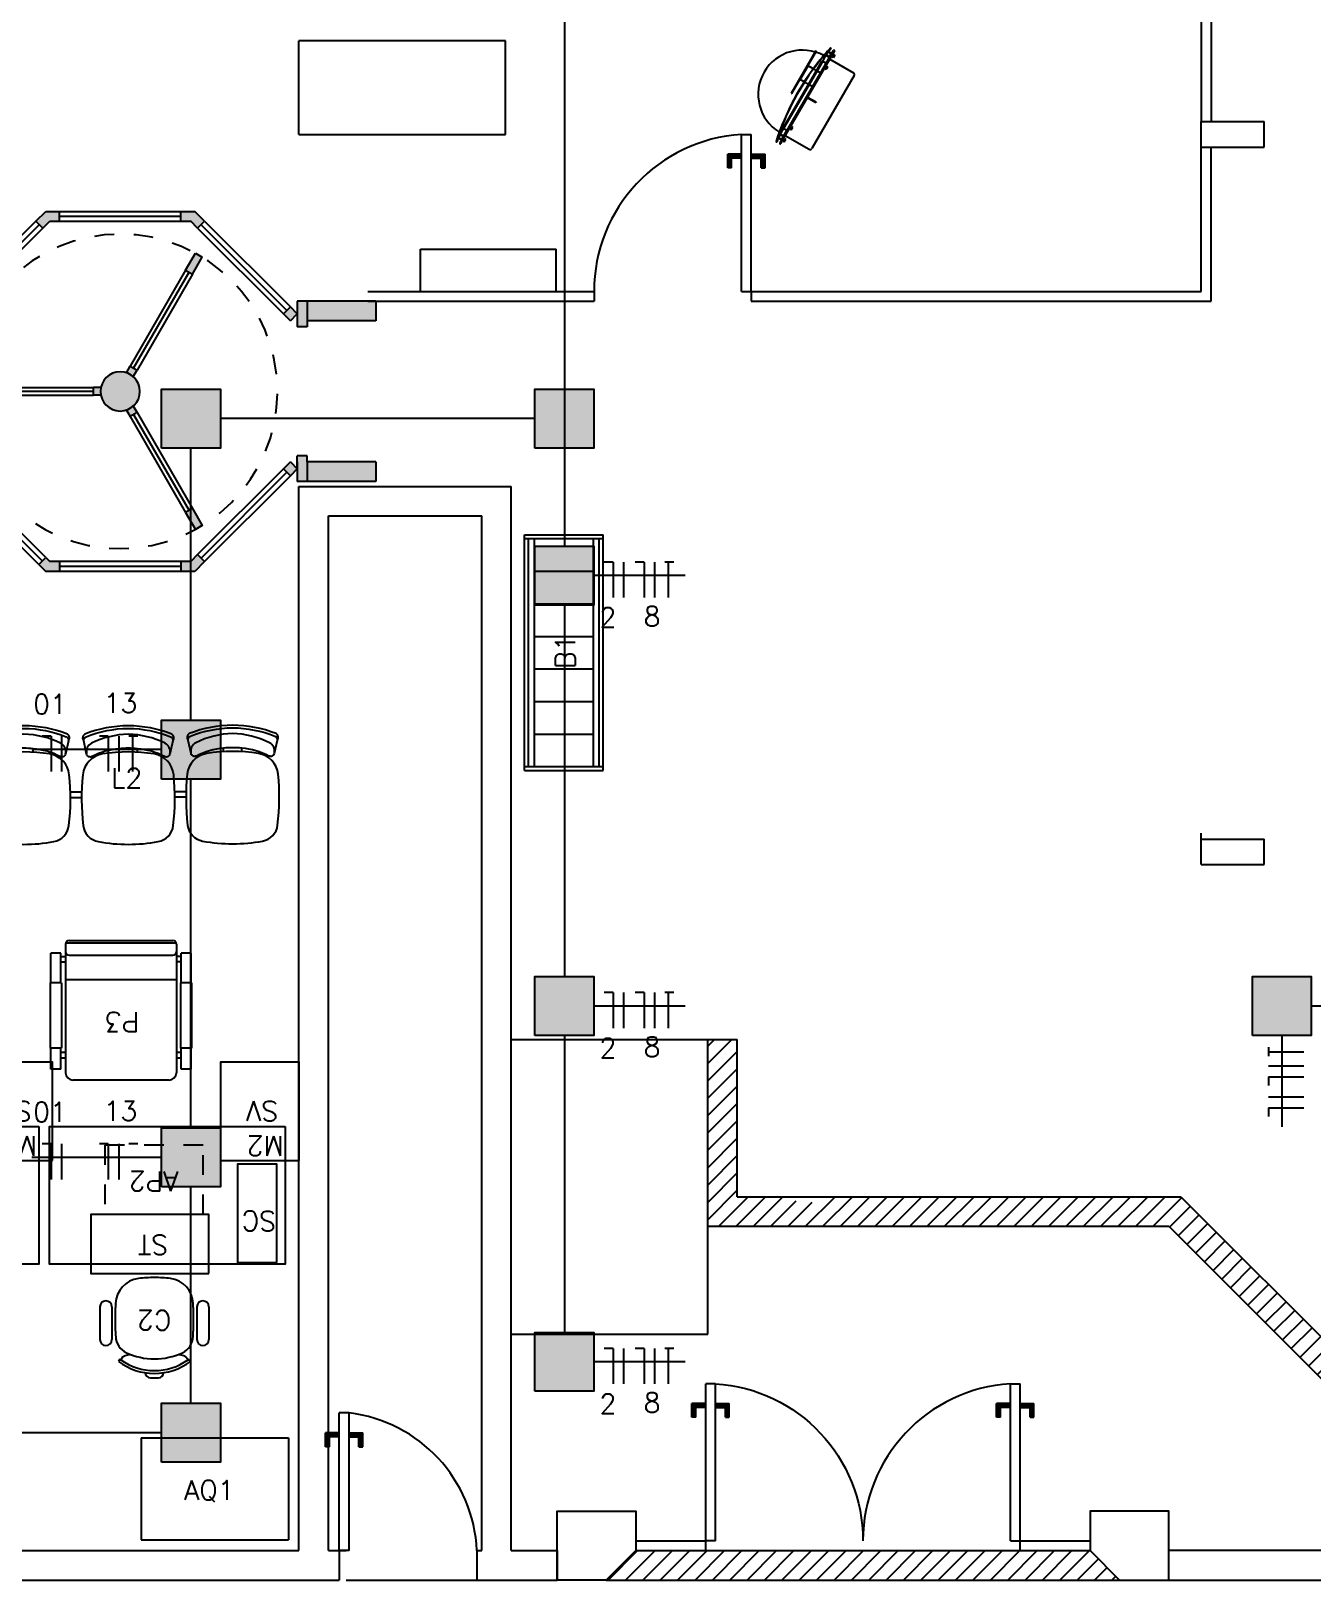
# Model space of a CAD drawing. Extents: x 16 to 124, y 36 to 90.
# Drawn here: x 48.22 to 54.74, y 68.79 to 76.67 of the extents above; entities that cross this region are included whole.
import ezdxf

# ---------------------------------------------------------------- set-up
doc = ezdxf.new("R2010")
doc.units = 0
doc.header["$LTSCALE"] = 0.02
doc.linetypes.add('HIDDEN', pattern=[0.375, 0.25, -0.125])
doc.layers.get('0').update_dxf_attribs({"linetype": 'CONTINUOUS'})
for name, color, linetype in [('ACESSORIOS', 6, 'CONTINUOUS'), ('BLOCOS', 1, 'CONTINUOUS'), ('CADEIRAS', 6, 'CONTINUOUS'), ('CAIXAS', 7, 'CONTINUOUS'), ('CANALETAS', 4, 'CONTINUOUS'), ('CODIGO', 6, 'CONTINUOUS'), ('DIVISORIA', 5, 'CONTINUOUS'), ('DIVTETO', 5, 'CONTINUOUS'), ('ESQUAD-SOLID', 6, 'CONTINUOUS'), ('ESQUADRIA', 1, 'CONTINUOUS'), ('ESQUADRIA-F', 6, 'CONTINUOUS'), ('ESQUADRIAS', 1, 'CONTINUOUS'), ('ESQUADRIAS-F', 2, 'CONTINUOUS'), ('ESQUADRIAS-G', 1, 'CONTINUOUS'), ('FIO-FASE', 1, 'CONTINUOUS'), ('MESAS', 1, 'CONTINUOUS'), ('PAREDES', 7, 'CONTINUOUS'), ('PELICULA', 252, 'CONTINUOUS'), ('PISO', 6, 'CONTINUOUS'), ('SINAL', 1, 'CONTINUOUS'), ('SUBPORTICO', 6, 'CONTINUOUS'), ('TEXTO', 7, 'CONTINUOUS')]:
    doc.layers.add(name, color=color, linetype=linetype)
doc.styles.add('ROMANS', font='simplex.shx')
pattern_1 = [(45, (29.790105, 74.28988), (-0.04419417, 0.04419417), [])]

# ---------------------------------------------------------------- blocks, each defined once
blk = doc.blocks.new('A$C05567B69')
at = {"layer": 'ESQUADRIAS-F'}
blk.add_arc((0.8, 0), 0.8, 93.58332, 180, dxfattribs=at)
at = {"layer": 'ESQUADRIAS-G'}
for p, q in [((0.75, 0), (0.75, 0.7984)), ((0.75, 0.7984), (0.8, 0.7984)), ((0.8, 0), (0.8, 0.7984)), ((0.68, 0.6284), (0.68, 0.6984)), ((0.75, 0.6984), (0.68, 0.6984)), ((0.7, 0.6284), (0.7, 0.6784)), ((0.75, 0.6784), (0.7, 0.6784)), ((0.8, 0.6984), (0.87, 0.6984)), ((0.8, 0.6784), (0.85, 0.6784)), ((0.85, 0.6284), (0.85, 0.6784)), ((0.87, 0.6284), (0.87, 0.6984)), ((0.7, 0.6284), (0.68, 0.6284)), ((0.85, 0.6284), (0.87, 0.6284)), ((0.75, 0), (0.8, 0))]:
    blk.add_line(p, q, dxfattribs=at)
for points in [[(0.68, 0.6984), (0.75, 0.6984), (0.7, 0.6784), (0.75, 0.6784)], [(0.68, 0.6284), (0.68, 0.6984), (0.7, 0.6284), (0.7, 0.6784)], [(0.8, 0.6984), (0.87, 0.6984), (0.8, 0.6784), (0.85, 0.6784)], [(0.85, 0.6284), (0.85, 0.6784), (0.87, 0.6284), (0.87, 0.6984)]]:
    blk.add_solid(points, dxfattribs=at)
blk = doc.blocks.new('PORTA-GIRA')
at = {"layer": 'ESQUAD-SOLID'}
h = blk.add_hatch(color=256, dxfattribs=at)
h.paths.add_polyline_path([(0.1, 2.1667), (0.0646, 2.2021), (0.0293, 2.1667), (0.0646, 2.1314)])
h.paths.add_polyline_path([(-0.3718, 1.695), (-0.4071, 1.7303), (-0.4571, 1.6803), (-0.4571, 1.6096), (-0.4071, 1.6096), (-0.4071, 1.6596)])
h.paths.add_polyline_path([(0.4786, 2.1008, 0.012502), (0.4386, 2.1008), (0.4386, 2.001), (0.4786, 2.001)])
h.paths.add_polyline_path([(0.8525, 2.2021), (0.8172, 2.1667), (0.8525, 2.1314), (0.8879, 2.1667)])
h.paths.add_polyline_path([(1.3743, 1.6803), (1.3389, 1.7157), (1.3036, 1.6803), (1.3243, 1.6596), (1.3243, 1.6096), (1.3743, 1.6096)])
h.paths.add_polyline_path([(1.3743, 0.9925), (1.3243, 0.9925), (1.3243, 0.9425), (1.2889, 0.9071), (1.3243, 0.8718), (1.3743, 0.9218)])
h.paths.add_polyline_path([(0.8525, 0.4707), (0.8172, 0.4354), (0.8525, 0.4), (0.8879, 0.4354)])
h.paths.add_polyline_path([(0.0646, 0.4707), (0.0293, 0.4354), (0.0646, 0.4), (0.1, 0.4354)])
h.paths.add_polyline_path([(-0.3718, 0.9071), (-0.4071, 0.9425), (-0.4071, 0.9925), (-0.4571, 0.9925), (-0.4571, 0.9218), (-0.4071, 0.8718)])
h.paths.add_polyline_path([(-0.1376, 0.9337), (-0.1576, 0.9684), (-0.244, 0.9185, 0.012502), (-0.224, 0.8838)])
h.paths.add_polyline_path([(1.0748, 0.9684), (1.0548, 0.9337), (1.1412, 0.8838, 0.012502), (1.1612, 0.9185)])
h.paths.add_polyline_path([(0.5586, 1.301, 1), (0.3586, 1.301, 1)])
h.paths.add_polyline_path([(0.1, 0.35), (0, 0.35), (0, 0), (0.1, 0)])
h.paths.add_polyline_path([(0.13, 0.4), (0.0646, 0.4), (0, 0.4), (0, 0.35), (0.1, 0.35), (0.13, 0.35)])
h.paths.add_polyline_path([(0.9172, 0.4), (0.8172, 0.4), (0.7872, 0.4), (0.7872, 0.35), (0.8172, 0.35), (0.9172, 0.35)])
h.paths.add_polyline_path([(0.9172, 0.35), (0.8172, 0.35), (0.8172, 0), (0.9172, 0)])
h.paths.add_polyline_path([(0.4786, 1.4376), (0.4386, 1.4376), (0.4386, 1.399, -0.101021), (0.4786, 1.399)])
h.paths.add_polyline_path([(0.5869, 1.2501), (0.5534, 1.2694, -0.101021), (0.5334, 1.2347), (0.5669, 1.2154)])
h.paths.add_polyline_path([(0.3637, 1.2694), (0.3303, 1.2501), (0.3503, 1.2154), (0.3837, 1.2347, -0.101021)])
at = {"layer": 'ESQUADRIA'}
for p, q in [((-0.3894, 1.7127), (0.047, 2.149)), ((0.0293, 2.1667), (0.0646, 2.2021)), ((0.0293, 2.1667), (0.0646, 2.1314)), ((0.0646, 2.2021), (0.1, 2.1667)), ((0.0646, 2.1314), (0.1, 2.1667)), ((0.8525, 2.2021), (0.8172, 2.1667)), ((0.8172, 2.1667), (0.8525, 2.1314)), ((0.8525, 2.2021), (0.8879, 2.1667)), ((0.8879, 2.1667), (0.8525, 2.1314)), ((1.3212, 1.698), (0.8702, 2.149)), ((0.4386, 2.001), (0.4386, 2.101)), ((0.4386, 2.101), (0.4786, 2.101)), ((0.4786, 2.001), (0.4786, 2.101)), ((0.4386, 2.001), (0.4786, 2.001)), ((0.4586, 1.4376), (0.4586, 2.001)), ((-0.4071, 1.7303), (-0.4571, 1.6803)), ((-0.4571, 1.6803), (-0.4571, 1.6096)), ((-0.4071, 1.7303), (-0.3718, 1.695)), ((-0.3718, 1.695), (-0.4071, 1.6596)), ((-0.4071, 1.6596), (-0.4071, 1.6096)), ((1.3389, 1.7157), (1.3036, 1.6803)), ((1.3036, 1.6803), (1.3243, 1.6596)), ((1.3243, 1.6096), (1.3243, 1.6596)), ((1.3389, 1.7157), (1.3743, 1.6803)), ((1.3743, 1.6096), (1.3743, 1.6803)), ((-0.4071, 1.6096), (-0.4571, 1.6096)), ((-0.4321, 1.6096), (-0.4321, 0.9925)), ((1.3243, 1.6096), (1.3743, 1.6096)), ((1.3493, 0.9925), (1.3493, 1.6096)), ((0.4786, 1.4376), (0.4386, 1.4376)), ((0.4386, 1.399), (0.4386, 1.4376)), ((0.4786, 1.399), (0.4786, 1.4376)), ((0.3637, 1.2694), (0.3303, 1.2501)), ((0.5534, 1.2694), (0.5869, 1.2501)), ((0.3403, 1.2327), (-0.1476, 0.951)), ((0.3303, 1.2501), (0.3503, 1.2154)), ((0.3837, 1.2347), (0.3503, 1.2154)), ((0.5334, 1.2347), (0.5669, 1.2154)), ((0.5669, 1.2154), (0.5869, 1.2501)), ((0.5769, 1.2327), (1.0648, 0.951)), ((-0.4571, 0.9925), (-0.4571, 0.9218)), ((-0.4071, 0.9925), (-0.4571, 0.9925)), ((-0.4071, 0.9925), (-0.4071, 0.9425)), ((-0.1576, 0.9684), (-0.2442, 0.9184)), ((-0.1576, 0.9684), (-0.1376, 0.9337)), ((1.0548, 0.9337), (1.0748, 0.9684)), ((1.0748, 0.9684), (1.1614, 0.9184)), ((1.3243, 0.9425), (1.3243, 0.9925)), ((1.3243, 0.9925), (1.3743, 0.9925)), ((1.3743, 0.9218), (1.3743, 0.9925)), ((-0.4071, 0.8718), (-0.4571, 0.9218)), ((-0.3718, 0.9071), (-0.4071, 0.9425)), ((-0.3718, 0.9071), (-0.4071, 0.8718)), ((-0.3894, 0.8894), (0.047, 0.453)), ((-0.2442, 0.9184), (-0.2242, 0.8837)), ((-0.1376, 0.9337), (-0.2242, 0.8837)), ((0.8702, 0.453), (1.3066, 0.8894)), ((1.0548, 0.9337), (1.1414, 0.8837)), ((1.1414, 0.8837), (1.1614, 0.9184)), ((1.2889, 0.9071), (1.3243, 0.9425)), ((1.2889, 0.9071), (1.3243, 0.8718)), ((1.3243, 0.8718), (1.3743, 0.9218)), ((0, 0), (0, 0.4)), ((0, 0.4), (0.1, 0.4)), ((0.0646, 0.4707), (0.0293, 0.4354)), ((0.0646, 0.4), (0.0293, 0.4354)), ((0.1, 0.4354), (0.0646, 0.4707)), ((0.1, 0.4354), (0.0646, 0.4)), ((0.0646, 0.4), (0.13, 0.4)), ((0.13, 0.35), (0.13, 0.4)), ((0.7872, 0.35), (0.7872, 0.4)), ((0.8525, 0.4), (0.7872, 0.4)), ((0.8172, 0.4354), (0.8525, 0.4707)), ((0.8172, 0.4354), (0.8525, 0.4)), ((0.8172, 0.4), (0.9172, 0.4)), ((0.8525, 0.4707), (0.8879, 0.4354)), ((0.8525, 0.4), (0.8879, 0.4354)), ((0.9172, 0), (0.9172, 0.4)), ((0, 0.35), (0.1, 0.35)), ((0.1, 0), (0.1, 0.35)), ((0.1, 0.35), (0.13, 0.35)), ((0.8172, 0.35), (0.7872, 0.35)), ((0.8172, 0), (0.8172, 0.35)), ((0.8172, 0.35), (0.9172, 0.35)), ((0, 0), (0.1, 0)), ((0.8172, 0), (0.9172, 0))]:
    blk.add_line(p, q, dxfattribs=at)
blk.add_circle((0.4586, 1.301), 0.1, dxfattribs=at)
at = {"layer": 'ESQUADRIA-F'}
for p, q in [((-0.4071, 1.7303), (0.0293, 2.1667)), ((-0.3718, 1.695), (0.0646, 2.1314)), ((1.3036, 1.6803), (0.8525, 2.1314)), ((1.3389, 1.7157), (0.8879, 2.1667)), ((0.4386, 2.001), (0.4386, 1.4376)), ((0.4786, 2.001), (0.4786, 1.4376)), ((-0.4571, 1.6096), (-0.4571, 0.9925)), ((-0.4071, 1.6096), (-0.4071, 0.9925)), ((1.3243, 0.9925), (1.3243, 1.6096)), ((1.3743, 0.9925), (1.3743, 1.6096)), ((-0.1576, 0.9684), (0.3303, 1.2501)), ((-0.1376, 0.9337), (0.3503, 1.2154)), ((0.5669, 1.2154), (1.0548, 0.9337)), ((0.5869, 1.2501), (1.0748, 0.9684)), ((-0.4071, 0.8718), (0.0293, 0.4354)), ((-0.3718, 0.9071), (0.0646, 0.4707)), ((0.8525, 0.4707), (1.2889, 0.9071)), ((0.8879, 0.4354), (1.3243, 0.8718))]:
    blk.add_line(p, q, dxfattribs=at)
at = {"layer": 'PISO', "linetype": 'HIDDEN'}
blk.add_circle((0.4586, 1.301), 0.8, dxfattribs=at)
blk = doc.blocks.new('A$C7B783AE8')
at = {"layer": 'ESQUADRIAS-F'}
blk.add_arc((-0.0332, 0.7376), 0.7384, 272.57372, 353.18409, dxfattribs=at)
at = {"layer": 'ESQUADRIAS-G'}
for p, q in [((0.5284, 0.75), (0.5284, 0.77)), ((0.5284, 0.77), (0.5984, 0.77)), ((0.5284, 0.75), (0.5784, 0.75)), ((0.5784, 0.7), (0.5784, 0.75)), ((0.5984, 0.7), (0.5984, 0.77)), ((0, 0.7), (0.7, 0.7)), ((0, 0.65), (0, 0.7)), ((0, 0.65), (0.7, 0.65)), ((0.5784, 0.65), (0.5784, 0.6)), ((0.5984, 0.65), (0.5984, 0.58)), ((0.7, 0.65), (0.7, 0.7)), ((0.5284, 0.6), (0.5784, 0.6)), ((0.5284, 0.6), (0.5284, 0.58)), ((0.5284, 0.58), (0.5984, 0.58))]:
    blk.add_line(p, q, dxfattribs=at)
for points in [[(0.5284, 0.75), (0.5784, 0.75), (0.5284, 0.77), (0.5984, 0.77)], [(0.5984, 0.7), (0.5984, 0.77), (0.5784, 0.7), (0.5784, 0.75)], [(0.5984, 0.58), (0.5984, 0.65), (0.5784, 0.6), (0.5784, 0.65)], [(0.5284, 0.58), (0.5984, 0.58), (0.5284, 0.6), (0.5784, 0.6)]]:
    blk.add_solid(points, dxfattribs=at)
blk = doc.blocks.new('M2')
at = {"layer": 'MESAS'}
blk.add_lwpolyline([(0, 0), (0, 0.7), (1.2, 0.7), (1.2, 0)], close=True, dxfattribs=at)
at = {"layer": 'CODIGO', "style": 'ROMANS'}
blk.add_text('M2', height=0.1, dxfattribs=at).set_placement((0.0072, 0.0501))
blk = doc.blocks.new('C2')
at = {"layer": 'CADEIRAS'}
for p, q in [((-0.1982, -0.0915), (-0.2039, -0.084)), ((-0.1822, -0.1051), (-0.1916, -0.0924)), ((0.141, -0.1051), (0.1505, -0.0924)), ((0.1571, -0.0915), (0.1627, -0.084)), ((-0.2978, -0.3612), (-0.2978, -0.1947)), ((-0.2367, -0.3612), (-0.2367, -0.1947)), ((0.1956, -0.3612), (0.1956, -0.1947)), ((0.2567, -0.3612), (0.2567, -0.1947)), ((-0.218, -0.3574), (-0.218, -0.237)), ((0.1768, -0.237), (0.1768, -0.3574))]:
    blk.add_line(p, q, dxfattribs=at)
for centre, radius, start, end in [((-0.0206, -0.3284), 0.329, 86.41668, 93.58332), ((-0.0206, -0.3284), 0.3055, 53.1301, 126.8699), ((-0.0206, -0.3284), 0.2914, 54.0396, 125.9604), ((-0.0394, -0.0281), 0.0282, 93.58332, 176.62809), ((-0.0018, -0.0281), 0.0282, 3.37191, 86.41668), ((-0.1236, -0.2134), 0.094, 114.93883, 178.30739), ((-0.1944, -0.0887), 0.0047, 216.8699, 305.9604), ((-0.1458, -0.0545), 0.0623, 234.34051, 285.73963), ((-0.0206, -0.435), 0.3384, 90, 114.93883), ((-0.0206, -0.435), 0.3384, 65.06117, 90), ((0.1047, -0.0545), 0.0623, 254.26037, 305.65949), ((0.0825, -0.2134), 0.094, 1.69261, 65.06117), ((0.1533, -0.0887), 0.0047, 234.0396, 323.1301), ((-0.2672, -0.1947), 0.0306, 0, 180), ((0.675, -0.237), 0.893, 178.30739, 180), ((-0.7162, -0.237), 0.893, 0, 1.69261), ((0.2261, -0.1947), 0.0306, 0, 180), ((-0.2672, -0.3612), 0.0306, 180, 0), ((0.487, -0.3574), 0.705, 180, 181.72928), ((-0.0861, -0.3747), 0.1316, 181.72928, 263.15503), ((0.045, -0.3747), 0.1316, 276.84497, 358.27072), ((-0.5282, -0.3574), 0.705, 358.27072, 360), ((0.2261, -0.3612), 0.0306, 180, 0), ((-0.0206, 0.1713), 0.6815, 263.15503, 270), ((-0.0206, 0.1713), 0.6815, 270, 276.84497)]:
    blk.add_arc(centre, radius, start, end, dxfattribs=at)
at = {"layer": 'CODIGO', "style": 'ROMANS'}
blk.add_text('C2', height=0.1, dxfattribs=at).set_placement((-0.1076, -0.3426))
blk = doc.blocks.new('AQ1')
at = {"layer": 'MESAS'}
for p, q in [((0, 0), (0, -0.52)), ((0, 0), (0.75, 0)), ((0.75, 0), (0.75, -0.52)), ((0, -0.52), (0.75, -0.52))]:
    blk.add_line(p, q, dxfattribs=at)
at = {"layer": 'CODIGO', "style": 'ROMANS'}
blk.add_text('AQ1', height=0.1, dxfattribs=at).set_placement((0.2189, -0.3171))
blk = doc.blocks.new('P3')
at = {"layer": 'CADEIRAS'}
for p, q in [((0, 0), (0, -0.1057)), ((0, 0), (0.0517, 0)), ((0.0517, 0), (0.0517, -0.1057)), ((0.0752, -0.6353), (0.0752, 0.0183)), ((0.1128, 0.0559), (0.6016, 0.0559)), ((0.6392, -0.6353), (0.6392, 0.0183)), ((0.6627, 0), (0.7144, 0)), ((0.6627, 0), (0.6627, -0.1057)), ((0.7144, 0), (0.7144, -0.1057)), ((0.0517, -0.0557), (0.0752, -0.0557)), ((0.6392, -0.0557), (0.6627, -0.0557)), ((-0.0023, -0.4387), (-0.0023, -0.1057)), ((-0.0023, -0.1057), (0.054, -0.1057)), ((0.0517, -0.0839), (0.0752, -0.0839)), ((0.054, -0.4387), (0.054, -0.1057)), ((0.6392, -0.0839), (0.6627, -0.0839)), ((0.6604, -0.1057), (0.7167, -0.1057)), ((0.6604, -0.4387), (0.6604, -0.1057)), ((0.7167, -0.4387), (0.7167, -0.1057)), ((-0.0023, -0.4387), (0.054, -0.4387)), ((0, -0.4387), (0, -0.5891)), ((0.0517, -0.4387), (0.0517, -0.5891)), ((0.0752, -0.4545), (0.6392, -0.4545)), ((0.6604, -0.4387), (0.7167, -0.4387)), ((0.6627, -0.4387), (0.6627, -0.5891)), ((0.7144, -0.4387), (0.7144, -0.5891)), ((0.0517, -0.5448), (0.0752, -0.5448)), ((0.6627, -0.5448), (0.6392, -0.5448)), ((0, -0.5891), (0.0517, -0.5891)), ((0.0517, -0.573), (0.0752, -0.573)), ((0.6204, -0.5792), (0.094, -0.5792)), ((0.6627, -0.573), (0.6392, -0.573)), ((0.6627, -0.5891), (0.7144, -0.5891)), ((0.6381, -0.6416), (0.0763, -0.6416)), ((0.6204, -0.6541), (0.094, -0.6541))]:
    blk.add_line(p, q, dxfattribs=at)
for centre, radius, start, end in [((0.1128, 0.0183), 0.0376, 90, 180), ((0.6016, 0.0183), 0.0376, 0, 90), ((0.094, -0.598), 0.0188, 90, 180), ((0.6204, -0.598), 0.0188, 0, 90), ((0.094, -0.6353), 0.0188, 180, 270), ((0.6204, -0.6353), 0.0188, 270, 0)]:
    blk.add_arc(centre, radius, start, end, dxfattribs=at)
at = {"layer": 'CODIGO', "style": 'ROMANS'}
blk.add_text('P3', height=0.1, dxfattribs=at).set_placement((0.2635, -0.2902))
blk = doc.blocks.new('ST')
at = {"layer": 'ACESSORIOS'}
blk.add_lwpolyline([(0, 0), (0, -0.3), (0.6, -0.3), (0.6, 0)], close=True, dxfattribs=at)
at = {"layer": 'CODIGO', "style": 'ROMANS'}
blk.add_text('ST', height=0.1, dxfattribs=at).set_placement((0.2067, -0.1973))
blk = doc.blocks.new('AP2')
at = {"layer": 'ACESSORIOS', "linetype": 'HIDDEN'}
blk.add_lwpolyline([(0, 0), (0, -0.35), (0.5, -0.35), (0.5, 0)], close=True, dxfattribs=at)
at = {"layer": 'CODIGO', "style": 'ROMANS'}
blk.add_text('AP2', height=0.1, dxfattribs=at).set_placement((0.1246, -0.2173))
blk = doc.blocks.new('SV')
at = {"layer": 'ACESSORIOS'}
blk.add_lwpolyline([(0, 0), (0, -0.5), (0.4, -0.5), (0.4, 0)], close=True, dxfattribs=at)
at = {"layer": 'CODIGO', "style": 'ROMANS'}
blk.add_text('SV', height=0.1, dxfattribs=at).set_placement((0.107, -0.3031))
blk = doc.blocks.new('SC')
at = {"layer": 'ACESSORIOS'}
blk.add_lwpolyline([(0, 0), (0, -0.5), (0.2, -0.5), (0.2, 0)], close=True, dxfattribs=at)
at = {"layer": 'CODIGO', "style": 'ROMANS'}
blk.add_text('SC', height=0.1, dxfattribs=at).set_placement((0.0035, -0.2615))
blk = doc.blocks.new('A$C33302E0F')
at = {"layer": 'CADEIRAS'}
for p, q in [((1.247, 0.4578), (1.247, 0.4757)), ((1.341, 0.4578), (1.341, 0.4757)), ((0.1848, 0.4548), (0.1848, 0.4727)), ((0.2788, 0.4548), (0.2788, 0.4727)), ((0.7159, 0.4548), (0.7159, 0.4727)), ((0.8099, 0.4548), (0.8099, 0.4727)), ((0.4682, 0.2529), (0.5265, 0.2529)), ((0.4682, 0.2529), (0.4779, 0.2529)), ((0.9994, 0.2559), (1.0576, 0.2559)), ((0.4692, 0.2247), (0.5256, 0.2247)), ((1.0003, 0.2277), (1.0567, 0.2277))]:
    blk.add_line(p, q, dxfattribs=at)
for points in [[(0.4584, 0.5138, 0.481357), (0.4531, 0.5465, 0.097119), (0.2318, 0.5891, 0.097119), (0.0105, 0.5465, 0.481357), (0.0052, 0.5138)], [(0.1848, 0.4727, 0.100785), (0.0473, 0.4327, -0.49505), (0.0202, 0.4453), (0.0055, 0.5121, -0.365963), (0.0168, 0.5335, -0.0944), (0.2318, 0.5761, -0.0944), (0.4468, 0.5335, -0.365963), (0.4581, 0.5121), (0.4434, 0.4453, -0.49505), (0.4163, 0.4327, 0.100785), (0.2788, 0.4727, 0.100785)], [(0.9895, 0.5138, 0.481357), (0.9842, 0.5465, 0.097119), (0.7629, 0.5891, 0.097119), (0.5417, 0.5465, 0.481357), (0.5363, 0.5138)], [(0.7159, 0.4727, 0.100785), (0.5784, 0.4327, -0.49505), (0.5513, 0.4453), (0.5366, 0.5121, -0.365963), (0.548, 0.5335, -0.0944), (0.7629, 0.5761, -0.0944), (0.9779, 0.5335, -0.365963), (0.9892, 0.5121), (0.9746, 0.4453, -0.49505), (0.9475, 0.4327, 0.100785), (0.8099, 0.4727, 0.100785)], [(1.5206, 0.5168, 0.481357), (1.5153, 0.5495, 0.097119), (1.294, 0.5921, 0.097119), (1.0728, 0.5495, 0.481357), (1.0675, 0.5168)], [(1.247, 0.4757, 0.100785), (1.1095, 0.4357, -0.49505), (1.0824, 0.4483), (1.0677, 0.5151, -0.365963), (1.0791, 0.5365, -0.0944), (1.294, 0.5791, -0.0944), (1.509, 0.5365, -0.365963), (1.5203, 0.5151), (1.5057, 0.4483, -0.49505), (1.4786, 0.4357, 0.100785), (1.341, 0.4757, 0.100785)], [(0.444, 0.448, 0.344642), (0.419, 0.5003, 0.1068), (0.2318, 0.5474, 0.1068), (0.0446, 0.5003, 0.344642), (0.0196, 0.448)], [(0.9752, 0.448, 0.344642), (0.9501, 0.5003, 0.1068), (0.7629, 0.5474, 0.1068), (0.5758, 0.5003, 0.344642), (0.5507, 0.448)], [(1.5063, 0.451, 0.344642), (1.4812, 0.5032, 0.1068), (1.294, 0.5504, 0.1068), (1.1069, 0.5032, 0.344642), (1.0818, 0.451)]]:
    blk.add_lwpolyline(points, format="xyb", dxfattribs=at)
for points in [[(0.1008, 0.4459, 0.340817), (0.0005, 0.3401, 0.05523), (0.0028, 0.0813, 0.328643), (0.0792, 0, 0.09095), (0.3844, 0, 0.328643), (0.4608, 0.0813, 0.05523), (0.4631, 0.3401, 0.340817), (0.3628, 0.4459, 0.077917)], [(0.6319, 0.4459, 0.340817), (0.5316, 0.3401, 0.05523), (0.5339, 0.0813, 0.328643), (0.6103, 0, 0.09095), (0.9156, 0, 0.328643), (0.9919, 0.0813, 0.05523), (0.9942, 0.3401, 0.340817), (0.894, 0.4459, 0.077917)], [(1.163, 0.4489, 0.340817), (1.0627, 0.343, 0.05523), (1.065, 0.0843, 0.328643), (1.1414, 0.003, 0.09095), (1.4467, 0.003, 0.328643), (1.523, 0.0843, 0.05523), (1.5254, 0.343, 0.340817), (1.4251, 0.4489, 0.077917)]]:
    blk.add_lwpolyline(points, format="xyb", close=True, dxfattribs=at)
for centre in [(0.2318, -0.0397), (0.7629, -0.0397), (1.294, -0.0367)]:
    blk.add_arc(centre, 0.5146, 84.75947, 95.24053, dxfattribs=at)
at = {"layer": 'CODIGO', "style": 'ROMANS'}
blk.add_text('L2', height=0.1, dxfattribs=at).set_placement((0.6757, 0.2737))
blk = doc.blocks.new('B1')
at = {"layer": 'MESAS'}
for p, q in [((-0.02, 0), (1.18, 0)), ((-0.02, 0), (-0.02, -0.4)), ((0, 0), (0, -0.4)), ((0, -0.02), (1.16, -0.02)), ((0, -0.05), (1.16, -0.05)), ((0.1657, -0.05), (0.1657, -0.35)), ((0.3314, -0.05), (0.3314, -0.35)), ((0.4971, -0.05), (0.4971, -0.35)), ((0.6629, -0.05), (0.6629, -0.35)), ((0.8286, -0.05), (0.8286, -0.35)), ((0.9943, -0.05), (0.9943, -0.35)), ((1.16, 0), (1.16, -0.4)), ((1.18, 0), (1.18, -0.4)), ((0, -0.35), (1.16, -0.35)), ((0, -0.38), (1.16, -0.38)), ((-0.02, -0.4), (1.18, -0.4))]:
    blk.add_line(p, q, dxfattribs=at)
at = {"layer": 'CODIGO', "style": 'ROMANS'}
blk.add_text('B1', height=0.1, dxfattribs=at).set_placement((0.497, -0.2579))
blk = doc.blocks.new('A$C1F7A7F6D')
at = {"layer": 'SINAL'}
for p, q in [((0.0507, 0.2549), (0.0507, 0.3949)), ((0.0607, 0.4049), (0.4907, 0.4049)), ((0.5007, 0.2549), (0.5007, 0.3949)), ((0.0232, 0.2504), (0.0029, 0.2504)), ((0.0032, 0.2549), (0.5484, 0.2549)), ((0.0032, 0.2519), (0.0032, 0.2534)), ((0.0032, 0.2534), (0.5482, 0.2534)), ((0.0411, 0.2519), (0.0032, 0.2519)), ((0.0207, 0.2669), (0.0357, 0.2669)), ((0.0207, 0.2669), (0.0207, 0.2629)), ((0.0207, 0.2629), (0.0357, 0.2629)), ((0.0207, 0.2589), (0.0207, 0.2549)), ((0.0207, 0.2589), (0.0357, 0.2589)), ((0.0207, 0.2549), (0.0357, 0.2549)), ((0.0223, 0.2483), (0.0223, 0.2303)), ((0.0232, 0.2504), (0.0232, 0.2519)), ((0.0413, 0.2493), (0.0233, 0.2493)), ((0.0413, 0.2483), (0.0233, 0.2483)), ((0.0233, 0.2483), (0.0233, 0.2303)), ((0.0257, 0.251), (0.025, 0.2519)), ((0.0257, 0.2629), (0.0257, 0.2589)), ((0.0257, 0.2519), (0.0257, 0.2504)), ((0.0257, 0.2504), (0.0307, 0.2504)), ((0.0307, 0.2629), (0.0307, 0.2589)), ((0.0307, 0.2519), (0.0307, 0.2504)), ((0.0307, 0.251), (0.0315, 0.2519)), ((0.0357, 0.2669), (0.0357, 0.2629)), ((0.0357, 0.2589), (0.0357, 0.2549)), ((0.0426, 0.2493), (0.0413, 0.2493)), ((0.0413, 0.2483), (0.0413, 0.2303)), ((0.0423, 0.2483), (0.0423, 0.2303)), ((0.0441, 0.2504), (0.0426, 0.2504)), ((0.0426, 0.2247), (0.0426, 0.2504)), ((0.0426, 0.2293), (0.0426, 0.2504)), ((0.0441, 0.2244), (0.0441, 0.2504)), ((0.0777, 0.2493), (0.0441, 0.2493)), ((0.0507, 0.2493), (0.0507, 0.2534)), ((0.0777, 0.2263), (0.0777, 0.2523)), ((0.0957, 0.2523), (0.0777, 0.2523)), ((0.0777, 0.2493), (0.4737, 0.2493)), ((0.0907, 0.2669), (0.1057, 0.2669)), ((0.0907, 0.2669), (0.0907, 0.2629)), ((0.0907, 0.2629), (0.1057, 0.2629)), ((0.0907, 0.2589), (0.0907, 0.2549)), ((0.0907, 0.2589), (0.1057, 0.2589)), ((0.0907, 0.2549), (0.1057, 0.2549)), ((0.0957, 0.2525), (0.0949, 0.2534)), ((0.0957, 0.2629), (0.0957, 0.2589)), ((0.0957, 0.2534), (0.0957, 0.2504)), ((0.0957, 0.2504), (0.1007, 0.2504)), ((0.1007, 0.2629), (0.1007, 0.2589)), ((0.1007, 0.2534), (0.1007, 0.2504)), ((0.1007, 0.2525), (0.1015, 0.2534)), ((0.4506, 0.2523), (0.1007, 0.2523)), ((0.1057, 0.2669), (0.1057, 0.2629)), ((0.1057, 0.2589), (0.1057, 0.2549)), ((0.2742, 0.3049), (0.2772, 0.3049)), ((0.2742, 0.2549), (0.2742, 0.3049)), ((0.2772, 0.2549), (0.2772, 0.3049)), ((0.4456, 0.2669), (0.4456, 0.2629)), ((0.4606, 0.2669), (0.4456, 0.2669)), ((0.4606, 0.2629), (0.4456, 0.2629)), ((0.4456, 0.2589), (0.4456, 0.2549)), ((0.4606, 0.2589), (0.4456, 0.2589)), ((0.4606, 0.2549), (0.4456, 0.2549)), ((0.4506, 0.2525), (0.4499, 0.2534)), ((0.4506, 0.2629), (0.4506, 0.2589)), ((0.4506, 0.2534), (0.4506, 0.2504)), ((0.4556, 0.2504), (0.4506, 0.2504)), ((0.4556, 0.2629), (0.4556, 0.2589)), ((0.4556, 0.2525), (0.4564, 0.2534)), ((0.4556, 0.2534), (0.4556, 0.2504)), ((0.4737, 0.2523), (0.4556, 0.2523)), ((0.4606, 0.2669), (0.4606, 0.2629)), ((0.4606, 0.2589), (0.4606, 0.2549)), ((0.4737, 0.2263), (0.4737, 0.2523)), ((0.5072, 0.2493), (0.4737, 0.2493)), ((0.5007, 0.2493), (0.5007, 0.2534)), ((0.5072, 0.2504), (0.5087, 0.2504)), ((0.5072, 0.2244), (0.5072, 0.2504)), ((0.5087, 0.2247), (0.5087, 0.2504)), ((0.5087, 0.2293), (0.5087, 0.2504)), ((0.5101, 0.2493), (0.5087, 0.2493)), ((0.5091, 0.2483), (0.5091, 0.2303)), ((0.5101, 0.2493), (0.5281, 0.2493)), ((0.5101, 0.2483), (0.5281, 0.2483)), ((0.5101, 0.2483), (0.5101, 0.2303)), ((0.5102, 0.2519), (0.5482, 0.2519)), ((0.5306, 0.2669), (0.5156, 0.2669)), ((0.5156, 0.2669), (0.5156, 0.2629)), ((0.5306, 0.2629), (0.5156, 0.2629)), ((0.5156, 0.2589), (0.5156, 0.2549)), ((0.5306, 0.2589), (0.5156, 0.2589)), ((0.5306, 0.2549), (0.5156, 0.2549)), ((0.5206, 0.251), (0.5198, 0.2519)), ((0.5206, 0.2629), (0.5206, 0.2589)), ((0.5206, 0.2519), (0.5206, 0.2504)), ((0.5256, 0.2504), (0.5206, 0.2504)), ((0.5256, 0.2629), (0.5256, 0.2589)), ((0.5256, 0.251), (0.5264, 0.2519)), ((0.5256, 0.2519), (0.5256, 0.2504)), ((0.5281, 0.2483), (0.5281, 0.2303)), ((0.5282, 0.2504), (0.5282, 0.2519)), ((0.5282, 0.2504), (0.5484, 0.2504)), ((0.5291, 0.2483), (0.5291, 0.2303)), ((0.5306, 0.2669), (0.5306, 0.2629)), ((0.5306, 0.2589), (0.5306, 0.2549)), ((0.5482, 0.2519), (0.5482, 0.2534)), ((0.002, 0.2329), (0.0017, 0.2315)), ((0.0219, 0.2302), (0.0216, 0.2288)), ((0.0413, 0.2303), (0.0233, 0.2303)), ((0.0413, 0.2293), (0.0233, 0.2293)), ((0.0426, 0.2293), (0.0413, 0.2293)), ((0.0441, 0.2293), (0.0426, 0.2293)), ((0.0777, 0.2293), (0.0441, 0.2293)), ((0.0507, 0.225), (0.0507, 0.2293)), ((0.0507, 0.1749), (0.3007, 0.1749)), ((0.0507, 0.1734), (0.0507, 0.1749)), ((0.0507, 0.1734), (0.3007, 0.1734)), ((0.0777, 0.2293), (0.4737, 0.2293)), ((0.4737, 0.2263), (0.0777, 0.2263)), ((0.1357, 0.1992), (0.1357, 0.2263)), ((0.1357, 0.1749), (0.1357, 0.1992)), ((0.2157, 0.1769), (0.1357, 0.1769)), ((0.2157, 0.1992), (0.2157, 0.2263)), ((0.2157, 0.1749), (0.2157, 0.1992)), ((0.3007, 0.1734), (0.3007, 0.1749)), ((0.5072, 0.2293), (0.4737, 0.2293)), ((0.5007, 0.225), (0.5007, 0.2293)), ((0.5101, 0.2293), (0.5087, 0.2293)), ((0.5101, 0.2303), (0.5281, 0.2303)), ((0.5101, 0.2293), (0.5281, 0.2293)), ((0.5294, 0.2302), (0.5298, 0.2288)), ((0.5493, 0.2329), (0.5496, 0.2315))]:
    blk.add_line(p, q, dxfattribs=at)
at = {"layer": 'SINAL', "linetype": 'Continuous'}
for p, q in [((0.1357, 0.2263), (0.1357, 0.2493)), ((0.2157, 0.2263), (0.2157, 0.2493))]:
    blk.add_line(p, q, dxfattribs=at)
at = {"layer": 'SINAL'}
for centre, radius, start, end in [((0.0607, 0.3949), 0.01, 90, 180), ((0.4907, 0.3949), 0.01, 360, 90), ((0.0029, 0.2527), 0.00225, 90, 270), ((0.0233, 0.2483), 0.001, 90, 180), ((0.0411, 0.2504), 0.003, 0, 90), ((0.0411, 0.2504), 0.0015, 0, 90), ((0.0413, 0.2483), 0.001, 0, 90), ((0.5102, 0.2504), 0.003, 90, 180), ((0.5102, 0.2504), 0.0015, 90, 180), ((0.5101, 0.2483), 0.001, 90, 180), ((0.5281, 0.2483), 0.001, 0, 90), ((0.5484, 0.2527), 0.00225, 270, 90), ((0.0022, 0.2321), 0.00228, 87.22519, 247.84309), ((0.2753, 1.4722), 1.2722, 257.5301, 261.56597), ((0.2753, 1.4722), 1.2707, 257.5301, 261.55595), ((0.2761, 1.4722), 1.2692, 257.53008, 259.39915), ((0.2761, 1.4722), 1.2677, 257.53008, 258.434), ((0.0233, 0.2303), 0.001, 180, 270), ((0.0413, 0.2303), 0.001, 270, 360), ((0.0426, 0.2244), 0.0015, 259.46803, 0), ((0.2757, 0.225), 0.225, 180, 180.89106), ((0.2757, 0.225), 0.225, 181.28053, 358.75674), ((0.2753, 1.4722), 1.2707, 261.55595, 282.4699), ((0.2753, 1.4722), 1.2722, 261.56597, 282.4699), ((0.2757, 0.225), 0.225, 359.1462, 360), ((0.5087, 0.2244), 0.0015, 180, 245.32932), ((0.2753, 1.4722), 1.2692, 280.60085, 282.46992), ((0.5101, 0.2303), 0.001, 180, 270), ((0.5281, 0.2303), 0.001, 270, 0), ((0.2753, 1.4722), 1.2677, 281.566, 282.46992), ((0.5491, 0.2321), 0.00228, 292.15691, 92.77481)]:
    blk.add_arc(centre, radius, start, end, dxfattribs=at)

msp = doc.modelspace()

# ---------------------------------------------------------------- hatches: boundary and pattern name
at = {"layer": 'CAIXAS'}
for color, points in [(5, [(49.18662, 74.54796), (49.18662, 74.84796), (48.88662, 74.84796), (48.88662, 74.54796)]), (5, [(51.08662, 74.54796), (51.08662, 74.84796), (50.78662, 74.84796), (50.78662, 74.54796)]), (4, [(51.08662, 73.74894), (51.08662, 74.04894), (50.78662, 74.04894), (50.78662, 73.74894)]), (4, [(49.18662, 72.86394), (49.18662, 73.16394), (48.88662, 73.16394), (48.88662, 72.86394)]), (4, [(51.08662, 71.55876), (51.08662, 71.85876), (50.78662, 71.85876), (50.78662, 71.55876)]), (4, [(54.73662, 71.55876), (54.73662, 71.85876), (54.43662, 71.85876), (54.43662, 71.55876)]), (4, [(49.18662, 70.78894), (49.18662, 71.08894), (48.88662, 71.08894), (48.88662, 70.78894)]), (4, [(51.08662, 69.74894), (51.08662, 70.04894), (50.78662, 70.04894), (50.78662, 69.74894)]), (4, [(51.08662, 69.74894), (51.08662, 70.04894), (50.78662, 70.04894), (50.78662, 69.74894)]), (5, [(49.18662, 69.38894), (49.18662, 69.68894), (48.88662, 69.68894), (48.88662, 69.38894)])]:
    msp.add_hatch(color=color, dxfattribs=at).paths.add_polyline_path(points)
at = {"layer": 'PELICULA'}
h = msp.add_hatch(dxfattribs=at)
h.set_pattern_fill('ANSI31', color=256, scale=0.5, style=0)
h.set_pattern_definition(pattern_1)
h.paths.add_polyline_path([(52.8926, 70.73894), (52.8926, 70.58894), (54.01154, 70.58894), (55.01154, 69.58894), (55.01154, 68.93894), (55.16154, 68.93894), (55.16154, 69.65107), (54.07367, 70.73894)])
h.paths.add_polyline_path([(52.23899, 70.73894, -0.4494468), (52.08942, 70.73894), (51.81598, 70.73894), (51.81598, 71.53894), (51.66598, 71.53894), (51.66598, 70.58894), (52.8926, 70.58894), (52.8926, 70.73894)])
h = msp.add_hatch(dxfattribs=at)
h.set_pattern_fill('ANSI31,_O', color=256, scale=0.5)
h.set_pattern_definition(pattern_1)
h.paths.add_polyline_path([(53.76154, 68.78894), (53.61154, 68.93894), (53.25554, 68.93894), (51.65554, 68.93894), (51.29954, 68.93894), (51.14954, 68.78894)])

# ---------------------------------------------------------------- linework, layer by layer
at = {"layer": 'CAIXAS'}
for points in [[(48.88662, 74.54796), (48.88662, 74.84796), (49.18662, 74.84796), (49.18662, 74.54796)], [(50.78662, 74.54796), (50.78662, 74.84796), (51.08662, 74.84796), (51.08662, 74.54796)], [(50.78662, 73.74894), (50.78662, 74.04894), (51.08662, 74.04894), (51.08662, 73.74894)], [(48.88662, 72.86394), (48.88662, 73.16394), (49.18662, 73.16394), (49.18662, 72.86394)], [(50.78662, 71.55876), (50.78662, 71.85876), (51.08662, 71.85876), (51.08662, 71.55876)], [(54.43662, 71.55876), (54.43662, 71.85876), (54.73662, 71.85876), (54.73662, 71.55876)], [(48.88662, 70.78894), (48.88662, 71.08894), (49.18662, 71.08894), (49.18662, 70.78894)], [(50.78662, 69.74894), (50.78662, 70.04894), (51.08662, 70.04894), (51.08662, 69.74894)], [(50.78662, 69.74894), (50.78662, 70.04894), (51.08662, 70.04894), (51.08662, 69.74894)], [(48.88662, 69.38894), (48.88662, 69.68894), (49.18662, 69.68894), (49.18662, 69.38894)]]:
    msp.add_lwpolyline(points, close=True, dxfattribs=at)
at = {"layer": 'CANALETAS'}
for p, q in [((50.93662, 77.74894), (50.93662, 74.04894)), ((50.78662, 74.69796), (49.18662, 74.69796)), ((49.03662, 73.16394), (49.03662, 74.54796)), ((51.5515, 73.89894), (51.08662, 73.89894)), ((50.93662, 73.74894), (50.93662, 71.85876)), ((48.88662, 73.01394), (48.2266, 73.01394)), ((49.03662, 71.08894), (49.03662, 72.86394)), ((51.5515, 71.70876), (51.08662, 71.70876)), ((56.93662, 71.70876), (54.73662, 71.70876)), ((50.93662, 71.55876), (50.93662, 70.04894)), ((54.58662, 71.55876), (54.58662, 71.09388)), ((48.88662, 70.93894), (48.2266, 70.93894)), ((49.03662, 69.68894), (49.03662, 70.78894)), ((51.5515, 69.89894), (51.08662, 69.89894)), ((46.98662, 69.53894), (48.88662, 69.53894))]:
    msp.add_line(p, q, dxfattribs=at)
at = {"layer": 'DIVISORIA'}
for p, q in [((54.17662, 79.72946), (54.17662, 76.20946)), ((54.22662, 79.72946), (54.22662, 76.20946)), ((54.17662, 75.34487), (54.17662, 76.07891)), ((54.22662, 75.29487), (54.22662, 76.07891)), ((50.20485, 75.55891), (50.89465, 75.55891)), ((50.20485, 75.34487), (50.20485, 75.55891)), ((50.89465, 75.34487), (50.89465, 75.55891)), ((49.93628, 75.34487), (51.08726, 75.34487)), ((51.88726, 75.34487), (54.17662, 75.34487)), ((49.93628, 75.29487), (51.08726, 75.29487)), ((51.88726, 75.29487), (54.22662, 75.29487))]:
    msp.add_line(p, q, dxfattribs=at)
at = {"layer": 'DIVTETO'}
for p, q in [((51.08726, 75.34487), (51.08726, 75.29487)), ((51.88726, 75.34487), (51.88726, 75.29487)), ((54.17662, 72.55891), (54.17662, 72.58894))]:
    msp.add_line(p, q, dxfattribs=at)
at = {"layer": 'ESQUADRIAS'}
for p, q in [((51.29954, 68.98894), (51.65554, 68.98894)), ((51.65554, 68.93894), (51.65554, 68.98894)), ((53.25554, 68.98894), (53.61154, 68.98894)), ((53.25554, 68.93894), (53.25554, 68.98894)), ((51.29954, 68.93894), (51.65554, 68.93894)), ((53.25554, 68.93894), (53.61154, 68.93894)), ((51.14954, 68.78894), (53.76154, 68.78894)), ((51.14954, 68.78894), (53.76154, 68.78894)), ((51.14954, 68.78894), (53.76154, 68.78894))]:
    msp.add_line(p, q, dxfattribs=at)
at = {"layer": 'FIO-FASE'}
for p, q in [((51.18466, 73.96744), (51.13901, 73.96744)), ((51.18466, 73.96744), (51.18466, 73.78728)), ((51.23899, 73.78728), (51.23899, 73.96744)), ((51.34239, 73.96744), (51.29675, 73.96744)), ((51.34239, 73.96744), (51.34239, 73.78728)), ((51.39673, 73.78728), (51.39673, 73.96744)), ((51.49289, 73.96744), (51.44724, 73.96744)), ((51.4668, 73.78728), (51.4668, 73.96744)), ((48.32463, 73.08244), (48.27899, 73.08244)), ((48.32463, 73.08244), (48.32463, 72.90228)), ((48.37897, 72.90228), (48.37897, 73.08244)), ((48.6162, 73.08244), (48.57055, 73.08244)), ((48.6162, 73.08244), (48.6162, 72.90228)), ((48.67053, 72.90228), (48.67053, 73.08244)), ((48.76669, 73.08244), (48.72105, 73.08244)), ((48.7406, 72.90228), (48.7406, 73.08244)), ((51.18466, 71.77727), (51.13901, 71.77727)), ((51.18466, 71.77727), (51.18466, 71.5971)), ((51.23899, 71.5971), (51.23899, 71.77727)), ((51.34239, 71.77727), (51.29675, 71.77727)), ((51.34239, 71.77727), (51.34239, 71.5971)), ((51.39673, 71.5971), (51.39673, 71.77727)), ((51.49289, 71.77727), (51.44724, 71.77727)), ((51.4668, 71.5971), (51.4668, 71.77727)), ((54.51812, 71.50015), (54.51812, 71.4545)), ((54.69828, 71.47406), (54.51812, 71.47406)), ((54.69828, 71.40399), (54.51812, 71.40399)), ((54.51812, 71.34965), (54.51812, 71.30401)), ((54.51812, 71.34965), (54.69828, 71.34965)), ((54.69828, 71.24625), (54.51812, 71.24625)), ((54.51812, 71.19191), (54.69828, 71.19191)), ((54.51812, 71.19191), (54.51812, 71.14627)), ((48.32463, 71.00744), (48.27899, 71.00744)), ((48.32463, 71.00744), (48.32463, 70.82728)), ((48.37897, 70.82728), (48.37897, 71.00744)), ((48.6162, 71.00744), (48.57055, 71.00744)), ((48.6162, 71.00744), (48.6162, 70.82728)), ((48.67053, 70.82728), (48.67053, 71.00744)), ((48.76669, 71.00744), (48.72105, 71.00744)), ((51.18466, 69.96744), (51.13901, 69.96744)), ((51.18466, 69.96744), (51.18466, 69.78728)), ((51.23899, 69.78728), (51.23899, 69.96744)), ((51.34239, 69.96744), (51.29675, 69.96744)), ((51.34239, 69.96744), (51.34239, 69.78728)), ((51.39673, 69.78728), (51.39673, 69.96744)), ((51.49289, 69.96744), (51.44724, 69.96744)), ((51.4668, 69.78728), (51.4668, 69.96744))]:
    msp.add_line(p, q, dxfattribs=at)
at = {"layer": 'PAREDES'}
for p, q in [((50.63669, 76.61894), (49.58598, 76.61894)), ((49.58598, 76.14283), (49.58598, 76.61894)), ((50.63669, 76.14283), (50.63669, 76.61894)), ((54.17662, 76.07946), (54.17662, 76.20946)), ((54.17662, 76.20946), (54.49662, 76.20946)), ((54.49662, 76.07946), (54.49662, 76.20946)), ((49.58598, 76.14283), (50.63669, 76.14283)), ((54.17662, 76.07891), (54.49662, 76.07891)), ((49.58598, 74.35283), (50.66598, 74.35283)), ((49.58598, 68.93894), (49.58598, 74.35283)), ((50.66598, 68.93894), (50.66598, 74.35283)), ((49.73598, 74.20283), (50.51598, 74.20283)), ((49.73598, 68.93894), (49.73598, 74.20283)), ((50.51598, 68.93894), (50.51598, 74.20283)), ((54.17662, 72.42894), (54.17662, 72.55891)), ((54.17662, 72.55891), (54.49662, 72.55891)), ((54.49662, 72.42894), (54.49662, 72.55891)), ((54.17662, 72.42894), (54.49662, 72.42894)), ((45.95662, 68.93894), (49.58598, 68.93894)), ((49.73598, 68.93894), (49.82662, 68.93894)), ((49.79118, 68.93894), (49.79118, 68.78894)), ((50.49118, 68.93894), (50.51598, 68.93894)), ((50.49118, 68.93894), (50.49118, 68.78894)), ((50.66598, 68.93894), (50.89954, 68.93894)), ((50.89954, 68.93894), (50.89954, 68.78894)), ((56.72662, 68.93894), (54.01154, 68.93894)), ((54.01154, 68.78894), (54.01154, 68.93894)), ((45.80662, 68.78894), (49.79118, 68.78894)), ((50.52662, 68.78894), (50.89954, 68.78894)), ((54.01154, 68.78894), (56.72662, 68.78894))]:
    msp.add_line(p, q, dxfattribs=at)
at = {"layer": 'PISO'}
for p, q in [((50.66598, 71.53894), (51.81598, 71.53894)), ((51.66598, 70.03894), (51.66598, 71.53894)), ((51.81598, 70.73894), (51.81598, 71.53894)), ((51.81598, 70.73894), (54.07367, 70.73894)), ((54.07367, 70.73894), (55.16154, 69.65107)), ((51.66598, 70.58894), (54.01154, 70.58894)), ((54.01154, 70.58894), (55.01154, 69.58894)), ((50.66598, 70.03894), (51.66598, 70.03894)), ((51.65554, 68.93894), (53.25554, 68.93894)), ((49.82662, 68.78894), (50.52662, 68.78894))]:
    msp.add_line(p, q, dxfattribs=at)
at = {"layer": 'SUBPORTICO'}
for points in [[(50.89954, 68.78894), (50.89954, 69.13894), (51.29954, 69.13894), (51.29954, 68.93894), (51.14954, 68.78894)], [(50.89954, 68.78894), (50.89954, 69.13894), (51.29954, 69.13894), (51.29954, 68.93894), (51.14954, 68.78894)], [(54.01154, 68.78894), (54.01154, 69.13894), (53.61154, 69.13894), (53.61154, 68.93894), (53.76154, 68.78894)], [(54.01154, 68.78894), (54.01154, 69.13894), (53.61154, 69.13894), (53.61154, 68.93894), (53.76154, 68.78894)]]:
    msp.add_lwpolyline(points, close=True, dxfattribs=at)

# ---------------------------------------------------------------- block references
at = {"rotation": 180}
for name, p in [('P3', (49.03782, 71.38841)), ('SV', (48.33292, 70.92281)), ('SV', (49.58752, 70.92281)), ('M2', (48.26181, 71.09647)), ('M2', (49.51642, 71.09647)), ('AP2', (49.09794, 70.65067)), ('SC', (49.47336, 70.40455)), ('ST', (49.12726, 70.34775)), ('C2', (48.83004, 69.81733))]:
    msp.add_blockref(name, p, dxfattribs=at)
at = {"layer": 'ACESSORIOS', "xscale": -1, "rotation": 89.99999999999977}
msp.add_blockref('PORTA-GIRA', (49.97775, 75.29487), dxfattribs=at)
at = {"layer": 'BLOCOS', "rotation": 90}
msp.add_blockref('B1', (50.73379, 72.92693), dxfattribs=at)
at = {"layer": 'BLOCOS'}
msp.add_blockref('AQ1', (48.78246, 69.51314), dxfattribs=at)
at = {"layer": 'PAREDES'}
msp.add_blockref('A$C33302E0F', (47.95468, 72.54546), dxfattribs=at)
at = {"layer": 'PISO'}
for p in [(51.08726, 75.34487), (52.45554, 68.98894)]:
    msp.add_blockref('A$C05567B69', p, dxfattribs=at)
at = {"layer": 'PISO', "xscale": -1}
msp.add_blockref('A$C05567B69', (52.45554, 68.98894), dxfattribs=at)
at = {"layer": 'PISO', "rotation": 90}
msp.add_blockref('A$C7B783AE8', (50.49118, 68.93894), dxfattribs=at)
at = {"layer": 'SINAL', "rotation": 239.8250146894538}
msp.add_blockref('A$C1F7A7F6D', (52.09146, 76.699), dxfattribs=at)

# ---------------------------------------------------------------- texts
at = {"layer": 'TEXTO', "style": 'ROMANS'}
for s, p in [('2', (51.11514, 73.6361)), ('8', (51.33982, 73.64164)), ('01', (48.2337, 73.1951)), ('13', (48.59221, 73.20063)), ('2', (51.11514, 71.44593)), ('8', (51.33982, 71.45147)), ('01', (48.2337, 71.1201)), ('13', (48.59221, 71.12563)), ('2', (51.11514, 69.6361)), ('8', (51.33982, 69.64164))]:
    msp.add_text(s, height=0.1, dxfattribs=at).set_placement(p)

doc.saveas('drawing.dxf')
